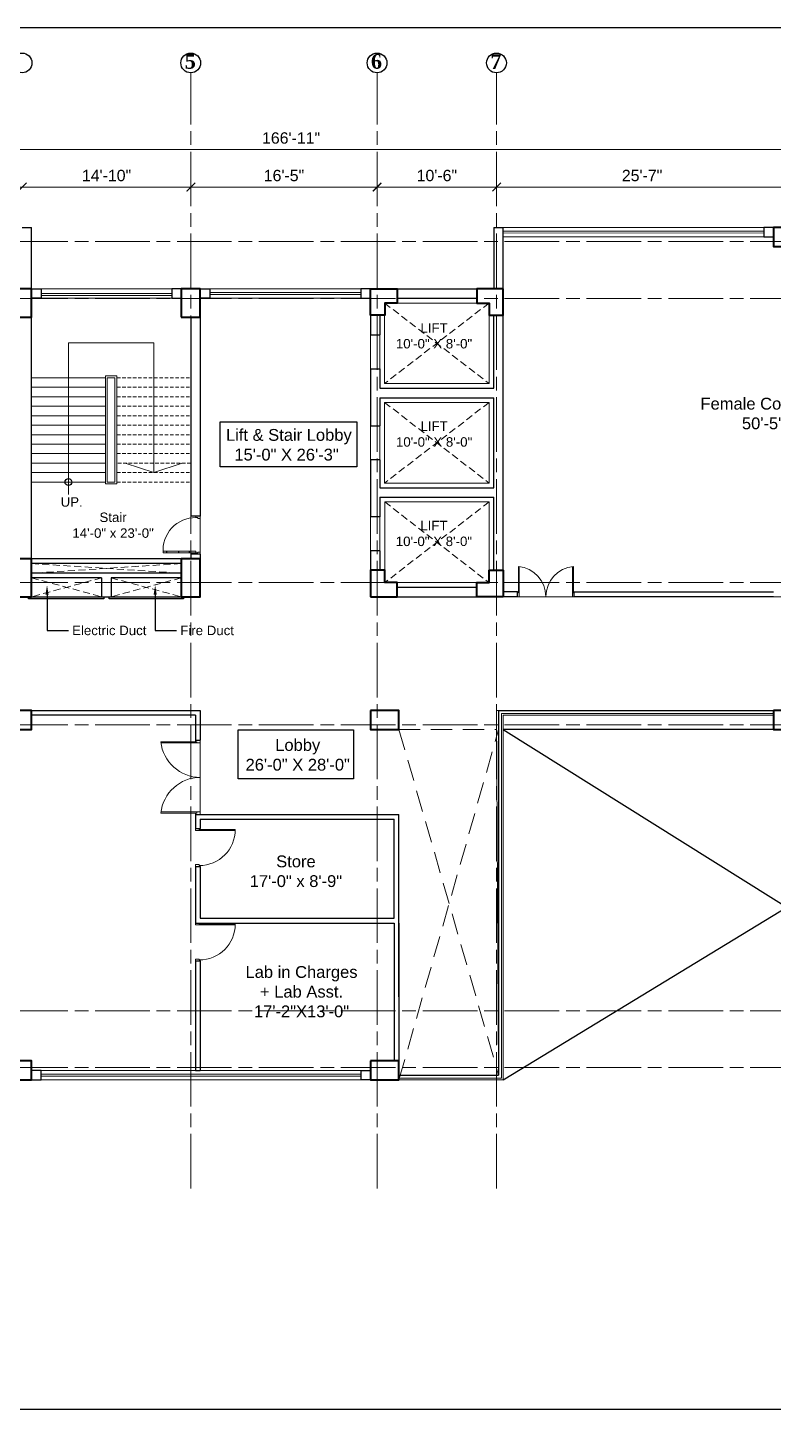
# Model space of a CAD drawing. Header units: inches. Extents: x -12 to 20935469, y -1604 to 24729220.
# Drawn here: x 20888702 to 20889489, y 24705706 to 24707164 of the extents above; entities that cross this region are included whole.
import ezdxf
from ezdxf import colors
from ezdxf.entities.mleader import LeaderData, LeaderLine
from ezdxf.math import Vec2, Vec3

# ---------------------------------------------------------------- set-up
doc = ezdxf.new("R2010")
doc.units = ezdxf.units.IN
doc.header["$LTSCALE"] = 0.03
doc.header["$MEASUREMENT"] = 0
doc.header["$PDMODE"] = 32
doc.header["$PDSIZE"] = 15
doc.linetypes.add('ACAD_ISO08W100', pattern=[36, 24, -3, 6, -3])
doc.linetypes.add('DASHED2', pattern=[0.375, 0.25, -0.125])
for name, color, linetype, lineweight in [('column', 1, 'Continuous', 40), ('Dim Line', 252, 'Continuous', 13), ('Door', 7, 'Continuous', 18), ('Dot', 253, 'Continuous', 0), ('Gas', 21, 'Continuous', 5), ('Grid Line', 252, 'Continuous', 18), ('Hatch', 253, 'Continuous', 15), ('Main Wall', 7, 'Continuous', 30), ('RAIL', 23, 'Continuous', 13), ('STAIR', 46, 'Continuous', 15), ('wind.', 150, 'Continuous', 20)]:
    doc.layers.add(name, color=color, linetype=linetype, lineweight=lineweight)
doc.layers.add('FUR', color=251, linetype='Continuous')
doc.layers.add('TEXT', color=7, linetype='Continuous')
doc.styles.add('2', font='swisscl.ttf')
doc.styles.add('RomanS', font='arial.ttf', dxfattribs={"height": 12})
doc.styles.get("Standard").update_dxf_attribs({"font": 'timesbd.ttf'})
doc.dimstyles.new('Aec_Arch_I', dxfattribs={"dimscale": 96, "dimtxt": 12, "dimasz": 0.09375, "dimexe": 0.125, "dimexo": 0.125, "dimgap": 0.0625, "dimtad": 1, "dimdec": 0, "dimzin": 3, "dimdsep": 46, "dimlunit": 4, "dimtxsty": 'RomanS', "dimblk1": 'ARCHTICK', "dimblk2": 'ARCHTICK', "dimsah": 1, "dimcen": 0.09375, "dimdle": 0.125, "dimadec": 0, "dimazin": 0, "dimtfac": 0.75, "dimtdec": 0, "dimtmove": 2, "dimatfit": 3, "dimldrblk": 'ARCHTICK', "dimfxl": 1, "dimfrac": 1, "dimtolj": 1, "dimtzin": 0, "dimarcsym": 0})

# ---------------------------------------------------------------- blocks, each defined once
blk = doc.blocks.new('_ArchTick')
at = {"color": 0, "linetype": 'ByBlock', "lineweight": 35, "const_width": 0.15}
blk.add_lwpolyline([(-0.5, -0.5), (0.5, 0.5)], dxfattribs=at)
blk = doc.blocks.new('*D8')
at = {"layer": 'Defpoints', "color": 0, "transparency": 16777216}
for p in [(20831396.3, 24724578.2), (20831666.3, 24724578.2), (20831666.3, 24724578.2)]:
    blk.add_point(p, dxfattribs=at)
at = {"layer": 'Dim Line', "color": 0, "lineweight": -2, "transparency": 16777216}
blk.add_line((20831384.3, 24724578.2), (20831678.3, 24724578.2), dxfattribs=at)
at = {"layer": 'Dim Line', "color": 0, "lineweight": -2, "transparency": 16777216, "xscale": 9, "yscale": 9, "zscale": 9, "rotation": 180}
blk.add_blockref('_ArchTick', (20831396.3, 24724578.2), dxfattribs=at)
at = {"layer": 'Dim Line', "color": 0, "lineweight": -2, "transparency": 16777216, "xscale": 9, "yscale": 9, "zscale": 9}
blk.add_blockref('_ArchTick', (20831666.3, 24724578.2), dxfattribs=at)
at = {"layer": 'Dim Line', "color": 0, "transparency": 16777216, "insert": (20831531.3, 24724590.3), "char_height": 12, "attachment_point": 5, "style": 'RomanS'}
blk.add_mtext('\\A1;22\'-6"', dxfattribs=at)
blk = doc.blocks.new('*D9')
at = {"layer": 'Defpoints', "color": 0, "transparency": 16777216}
for p in [(20831666.3, 24724578.2), (20831844.3, 24724578.2), (20831844.3, 24724578.2)]:
    blk.add_point(p, dxfattribs=at)
at = {"layer": 'Dim Line', "color": 0, "lineweight": -2, "transparency": 16777216}
blk.add_line((20831654.3, 24724578.2), (20831856.3, 24724578.2), dxfattribs=at)
at = {"layer": 'Dim Line', "color": 0, "lineweight": -2, "transparency": 16777216, "xscale": 9, "yscale": 9, "zscale": 9, "rotation": 180}
blk.add_blockref('_ArchTick', (20831666.3, 24724578.2), dxfattribs=at)
at = {"layer": 'Dim Line', "color": 0, "lineweight": -2, "transparency": 16777216, "xscale": 9, "yscale": 9, "zscale": 9}
blk.add_blockref('_ArchTick', (20831844.3, 24724578.2), dxfattribs=at)
at = {"layer": 'Dim Line', "color": 0, "transparency": 16777216, "insert": (20831755.3, 24724590.3), "char_height": 12, "attachment_point": 5, "style": 'RomanS'}
blk.add_mtext('\\A1;14\'-10"', dxfattribs=at)
blk = doc.blocks.new('*D21')
at = {"layer": 'Defpoints', "color": 0, "transparency": 16777216}
for p in [(20831844.3, 24724578.2), (20832040.8, 24724578.2), (20832040.8, 24724578.2)]:
    blk.add_point(p, dxfattribs=at)
at = {"layer": 'Dim Line', "color": 0, "lineweight": -2, "transparency": 16777216}
for p, q in [((20831832.3, 24724578.2), (20832052.8, 24724578.2)), ((20831844.3, 24724566.2), (20831844.3, 24724566.2)), ((20832040.8, 24724566.2), (20832040.8, 24724566.2))]:
    blk.add_line(p, q, dxfattribs=at)
at = {"layer": 'Dim Line', "color": 0, "lineweight": -2, "transparency": 16777216, "xscale": 9, "yscale": 9, "zscale": 9, "rotation": 180}
blk.add_blockref('_ArchTick', (20831844.3, 24724578.2), dxfattribs=at)
at = {"layer": 'Dim Line', "color": 0, "lineweight": -2, "transparency": 16777216, "xscale": 9, "yscale": 9, "zscale": 9}
blk.add_blockref('_ArchTick', (20832040.8, 24724578.2), dxfattribs=at)
at = {"layer": 'Dim Line', "color": 0, "transparency": 16777216, "insert": (20831942.5, 24724590.3), "char_height": 12, "attachment_point": 5, "style": 'RomanS'}
blk.add_mtext('\\A1;16\'-5"', dxfattribs=at)
blk = doc.blocks.new('*D22')
at = {"layer": 'Defpoints', "color": 0, "transparency": 16777216}
for p in [(20832040.8, 24724578.2), (20832166.8, 24724578.2), (20832166.8, 24724578.2)]:
    blk.add_point(p, dxfattribs=at)
at = {"layer": 'Dim Line', "color": 0, "lineweight": -2, "transparency": 16777216}
for p, q in [((20832028.8, 24724578.2), (20832178.8, 24724578.2)), ((20832040.8, 24724566.2), (20832040.8, 24724566.2)), ((20832166.8, 24724566.2), (20832166.8, 24724566.2))]:
    blk.add_line(p, q, dxfattribs=at)
at = {"layer": 'Dim Line', "color": 0, "lineweight": -2, "transparency": 16777216, "xscale": 9, "yscale": 9, "zscale": 9, "rotation": 180}
blk.add_blockref('_ArchTick', (20832040.8, 24724578.2), dxfattribs=at)
at = {"layer": 'Dim Line', "color": 0, "lineweight": -2, "transparency": 16777216, "xscale": 9, "yscale": 9, "zscale": 9}
blk.add_blockref('_ArchTick', (20832166.8, 24724578.2), dxfattribs=at)
at = {"layer": 'Dim Line', "color": 0, "transparency": 16777216, "insert": (20832103.8, 24724590.3), "char_height": 12, "attachment_point": 5, "style": 'RomanS'}
blk.add_mtext('\\A1;10\'-6"', dxfattribs=at)
blk = doc.blocks.new('*D23')
at = {"layer": 'Defpoints', "color": 0, "transparency": 16777216}
for p in [(20832166.8, 24724578.2), (20832473.8, 24724578.2), (20832473.8, 24724578.2)]:
    blk.add_point(p, dxfattribs=at)
at = {"layer": 'Dim Line', "color": 0, "lineweight": -2, "transparency": 16777216}
for p, q in [((20832154.8, 24724578.2), (20832485.8, 24724578.2)), ((20832166.8, 24724566.2), (20832166.8, 24724566.2)), ((20832473.8, 24724566.2), (20832473.8, 24724566.2))]:
    blk.add_line(p, q, dxfattribs=at)
at = {"layer": 'Dim Line', "color": 0, "lineweight": -2, "transparency": 16777216, "xscale": 9, "yscale": 9, "zscale": 9, "rotation": 180}
blk.add_blockref('_ArchTick', (20832166.8, 24724578.2), dxfattribs=at)
at = {"layer": 'Dim Line', "color": 0, "lineweight": -2, "transparency": 16777216, "xscale": 9, "yscale": 9, "zscale": 9}
blk.add_blockref('_ArchTick', (20832473.8, 24724578.2), dxfattribs=at)
at = {"layer": 'Dim Line', "color": 0, "transparency": 16777216, "insert": (20832320.3, 24724590.3), "char_height": 12, "attachment_point": 5, "style": 'RomanS'}
blk.add_mtext('\\A1;25\'-7"', dxfattribs=at)
blk = doc.blocks.new('*D13')
at = {"layer": 'Defpoints', "color": 0, "transparency": 16777216}
for p in [(20830948.3, 24724610.7), (20832951.8, 24724617.8), (20832951.8, 24724610.7)]:
    blk.add_point(p, dxfattribs=at)
at = {"layer": 'Dim Line', "color": 0, "lineweight": -2, "transparency": 16777216}
for p, q in [((20830948.3, 24724622.7), (20830948.3, 24724629.8)), ((20832951.8, 24724622.7), (20832951.8, 24724629.8)), ((20830936.3, 24724617.8), (20832963.8, 24724617.8))]:
    blk.add_line(p, q, dxfattribs=at)
at = {"layer": 'Dim Line', "color": 0, "lineweight": -2, "transparency": 16777216, "xscale": 9, "yscale": 9, "zscale": 9, "rotation": 180}
blk.add_blockref('_ArchTick', (20830948.3, 24724617.8), dxfattribs=at)
at = {"layer": 'Dim Line', "color": 0, "lineweight": -2, "transparency": 16777216, "xscale": 9, "yscale": 9, "zscale": 9}
blk.add_blockref('_ArchTick', (20832951.8, 24724617.8), dxfattribs=at)
at = {"layer": 'Dim Line', "color": 0, "transparency": 16777216, "insert": (20831950, 24724629.9), "char_height": 12, "attachment_point": 5, "style": 'RomanS'}
blk.add_mtext('\\A1;166\'-11"', dxfattribs=at)
blk = doc.blocks.new('A$C36295410')
at = {"layer": 'Door'}
for p, q in [((1, 4), (1, 32)), ((2, 0), (2, 32)), ((58, 0), (58, 32)), ((59, 4), (59, 32)), ((1, 5), (0, 5)), ((2, 4), (1, 4)), ((58, 4), (59, 4)), ((59, 5), (60, 5)), ((2, 0), (0, 0)), ((58, 0), (60, 0))]:
    blk.add_line(p, q, dxfattribs=at)
for centre, start, end in [((-2.5, -0.3), 0.5906, 83.7783), ((62.5, -0.3), 96.2217, 179.4094)]:
    blk.add_arc(centre, 32.5, start, end, dxfattribs=at)
blk = doc.blocks.new('Door_45')
at = {"layer": 'Door'}
for p, q in [((1.5, 5), (1.5, 44)), ((1.5, 40), (2.2, 40)), ((2.2, 40), (2.2, 39.5)), ((2.2, 39.5), (2.7, 39.5)), ((2.7, 39.5), (2.7, 40)), ((2.7, 40), (3.5, 40)), ((3.5, 44), (3.5, 5)), ((1.5, 25.8), (2.2, 25.8)), ((2.2, 25.8), (2.2, 25.3)), ((2.2, 25.3), (2.7, 25.3)), ((2.7, 25.8), (3.5, 25.8)), ((2.7, 25.3), (2.7, 25.8)), ((0, 0), (0, 5)), ((0, 5), (1.5, 5)), ((1.5, 12.6), (2.2, 12.6)), ((3.5, 5), (1.5, 5)), ((1.5, 5), (1.5, 3)), ((1.5, 3), (2.5, 3)), ((2.2, 12.6), (2.2, 13.1)), ((2.2, 13.1), (2.7, 13.1)), ((2.5, 3), (2.5, 0)), ((2.7, 13.1), (2.7, 12.6)), ((2.7, 12.6), (3.5, 12.6)), ((42.5, 3), (42.5, 0)), ((43.5, 3), (42.5, 3)), ((45, 5), (43.5, 5)), ((43.5, 5), (43.5, 3)), ((45, 0), (45, 5)), ((2.5, 0), (0, 0)), ((42.5, 0), (45, 0))]:
    blk.add_line(p, q, dxfattribs=at)
blk.add_arc((4.7, 5.3), 38.8, 359.6233, 94.6685, dxfattribs=at)
blk = doc.blocks.new('$D40')
at = {"layer": 'Door'}
for p, q in [((1, 4), (1, 42)), ((2, 0), (2, 42)), ((1, 5), (0, 5)), ((2, 0), (0, 0)), ((2, 4), (1, 4)), ((39, 4), (38, 4)), ((38, 4), (38, 0)), ((40, 0), (38, 0)), ((40, 5), (39, 5)), ((39, 5), (39, 4))]:
    blk.add_line(p, q, dxfattribs=at)
blk.add_arc((1, 4), 38, 0, 90, dxfattribs=at)
blk = doc.blocks.new('fff')
at = {"layer": 'Grid Line', "color": 252, "linetype": 'ACAD_ISO08W100', "lineweight": 9, "ltscale": 80, "true_color": 0x939598}
for p, q in [((20831844.3, 24723521.1), (20831844.3, 24724698.8)), ((20832040.8, 24723521.1), (20832040.8, 24724698.8)), ((20832166.8, 24723521.1), (20832166.8, 24724698.8)), ((20833096.9, 24724520.6), (20830726.1, 24724520.6)), ((20833096.9, 24724460.6), (20830726.1, 24724460.6)), ((20833096.9, 24724160.7), (20830726.1, 24724160.7)), ((20833096.9, 24724010.7), (20830726.1, 24724010.7)), ((20833096.9, 24723708.7), (20830726.1, 24723708.7)), ((20833096.9, 24723648.8), (20830726.1, 24723648.8))]:
    blk.add_line(p, q, dxfattribs=at)
at = {"layer": 'Dim Line'}
for base, p1, p2, picture, middle in [((20832951.7523, 24724617.8128), (20830948.3088, 24724610.7482), (20832951.7523, 24724610.7482), '*D13', (20831950.0306, 24724629.9397)), ((20831666.3, 24724578.2), (20831396.3, 24724578.2), (20831666.3, 24724578.2), '*D8', (20831531.3, 24724590.3)), ((20831844.3, 24724578.2), (20831666.3, 24724578.2), (20831844.3, 24724578.2), '*D9', (20831755.3, 24724590.3)), ((20832040.7792, 24724578.1666), (20831844.25, 24724578.1666), (20832040.7792, 24724578.1666), '*D21', (20831942.5146, 24724590.2934)), ((20832166.8, 24724578.2), (20832040.8, 24724578.2), (20832166.8, 24724578.2), '*D22', (20832103.8, 24724590.3)), ((20832473.8, 24724578.2), (20832166.8, 24724578.2), (20832473.8, 24724578.2), '*D23', (20832320.3, 24724590.3))]:
    dim = blk.add_linear_dim(base=base, p1=p1, p2=p2, dimstyle='Aec_Arch_I', dxfattribs=at)
    dim.commit()
    dim.dimension.update_dxf_attribs({"geometry": picture, "text_midpoint": middle})

msp = doc.modelspace()

# ---------------------------------------------------------------- linework, layer by layer
for p, q in [((20889198.7, 24706443.2), (20889488.6, 24706443.3)), ((20889198.7, 24706443.2), (20889198.7, 24706058.3)), ((20889203.7, 24706423.3), (20889793.6, 24706053.3)), ((20889488.6, 24706423.3), (20889203.7, 24706423.3)), ((20889203.7, 24706053.3), (20889793.6, 24706413.3)), ((20889093.6, 24706058.3), (20889198.7, 24706058.3))]:
    msp.add_line(p, q)
for points in [[(20888904.8, 24706748.1), (20889049, 24706748.1), (20889049, 24706700.4), (20888904.8, 24706700.4)], [(20888702.9, 24706563.3), (20888782.2, 24706563.3), (20888782.2, 24706561.3), (20888702.9, 24706561.3)], [(20888787.9, 24706563.3), (20888866.2, 24706563.3), (20888866.2, 24706561.3), (20888787.9, 24706561.3)], [(20888924, 24706422.8), (20889045.6, 24706422.8), (20889045.6, 24706371.3), (20888924, 24706371.3)]]:
    msp.add_lwpolyline(points, close=True)
msp.add_circle((20888744.9, 24706684.4), 3.61)
at = {"layer": 'column', "lineweight": 40, "ltscale": 20}
for points in [[(20889488.6, 24706953.2), (20889488.6, 24706933.2), (20889518.6, 24706933.2), (20889518.6, 24706953.2)], [(20888686, 24706858.4), (20888706, 24706858.4), (20888706, 24706888.4), (20888686, 24706888.4)], [(20888863.9, 24706858.4), (20888883.9, 24706858.4), (20888883.9, 24706888.4), (20888863.9, 24706888.4)], [(20888686, 24706563.3), (20888706, 24706563.3), (20888706, 24706603.3), (20888686, 24706603.3)], [(20888863.9, 24706563.3), (20888883.9, 24706563.3), (20888883.9, 24706603.3), (20888863.9, 24706603.3)], [(20888676, 24706443.3), (20888676, 24706423.3), (20888706, 24706423.3), (20888706, 24706443.3)], [(20889063.6, 24706443.3), (20889063.6, 24706423.3), (20889093.6, 24706423.3), (20889093.6, 24706443.3)], [(20889488.6, 24706443.3), (20889488.6, 24706423.3), (20889518.6, 24706423.3), (20889518.6, 24706443.3)], [(20888676, 24706073.3), (20888676, 24706053.3), (20888706, 24706053.3), (20888706, 24706073.3)], [(20889063.6, 24706073.3), (20889063.6, 24706053.3), (20889093.6, 24706053.3), (20889093.6, 24706073.3)]]:
    msp.add_lwpolyline(points, close=True, dxfattribs=at)
for points in [[(20889063.6, 24706888.4), (20889091.6, 24706888.4), (20889091.6, 24706873.4), (20889078.6, 24706873.4), (20889078.6, 24706860.4), (20889063.6, 24706860.4), (20889063.6, 24706888.4)], [(20889203.6, 24706888.4), (20889175.6, 24706888.4), (20889175.6, 24706873.4), (20889188.6, 24706873.4), (20889188.6, 24706860.4), (20889203.6, 24706860.4), (20889203.6, 24706888.4)], [(20889063.6, 24706563.3), (20889091.6, 24706563.3), (20889091.6, 24706578.3), (20889078.6, 24706578.3), (20889078.6, 24706591.3), (20889063.6, 24706591.3), (20889063.6, 24706563.3)], [(20889203.6, 24706563.3), (20889175.6, 24706563.3), (20889175.6, 24706578.3), (20889188.6, 24706578.3), (20889188.6, 24706591.3), (20889203.6, 24706591.3), (20889203.6, 24706563.3)]]:
    msp.add_lwpolyline(points, dxfattribs=at)
at = {"layer": 'Defpoints'}
msp.add_lwpolyline([(20887723.5, 24707164.1), (20890162.3, 24707164.1), (20890162.3, 24705705.5), (20887723.5, 24705705.5)], close=True, dxfattribs=at)
at = {"layer": 'Door'}
for p, q in [((20888880.2, 24706410.3), (20888842.4, 24706410.3)), ((20888884, 24706409), (20888842.4, 24706409)), ((20888878.9, 24706410.3), (20888878.9, 24706411.6)), ((20888880.2, 24706409), (20888880.2, 24706410.3)), ((20888884, 24706409), (20888884, 24706411.6)), ((20888884, 24706336.2), (20888842.4, 24706336.2)), ((20888880.2, 24706336.2), (20888880.2, 24706334.9)), ((20888884, 24706336.2), (20888884, 24706333.6)), ((20888880.2, 24706334.9), (20888842.4, 24706334.9)), ((20888878.9, 24706334.9), (20888878.9, 24706333.6))]:
    msp.add_line(p, q, dxfattribs=at)
for centre, start, end in [((20888884.4, 24706414.9), 186.2217, 269.4094), ((20888884.4, 24706330.4), 90.5906, 173.7783)]:
    msp.add_arc(centre, 42.3, start, end, dxfattribs=at)
at = {"layer": 'Dot', "linetype": 'DASHED2', "lineweight": 0, "ltscale": 1000}
for p, q in [((20888706, 24706598.3), (20888863.9, 24706588.3)), ((20888863.9, 24706598.3), (20888706, 24706588.3)), ((20888779.9, 24706583.3), (20888706, 24706563.3)), ((20888706, 24706583.3), (20888779.9, 24706563.3)), ((20888789.9, 24706583.3), (20888863.9, 24706563.3)), ((20888863.9, 24706583.3), (20888789.9, 24706563.3))]:
    msp.add_line(p, q, dxfattribs=at)
at = {"layer": 'Dot', "color": 0, "linetype": 'DASHED2', "lineweight": 20, "ltscale": 3000}
for p, q in [((20889093.6, 24706423.3), (20889198.7, 24706058.3)), ((20889093.6, 24706423.3), (20889196.6, 24706423.3)), ((20889093.6, 24706053.3), (20889198.7, 24706423.1))]:
    msp.add_line(p, q, dxfattribs=at)
at = {"layer": 'Dot', "linetype": 'DASHED2', "lineweight": 0, "ltscale": 1000}
for points in [[(20889078.5, 24706873.4), (20889188.6, 24706788.4), (20889188.6, 24706873.4), (20889078.5, 24706788.4)], [(20889078.5, 24706768.4), (20889188.6, 24706683.4), (20889188.6, 24706768.4), (20889078.5, 24706683.4)], [(20889078.6, 24706663.4), (20889188.7, 24706578.2), (20889188.7, 24706663.4), (20889078.6, 24706578.2)]]:
    msp.add_lwpolyline(points, dxfattribs=at)
at = {"layer": 'Gas', "color": 0, "lineweight": 5}
for points in [[(20889078.5, 24706788.4), (20889188.6, 24706788.4), (20889188.6, 24706873.4), (20889078.5, 24706873.4)], [(20888795.9, 24706682.4), (20888783.9, 24706682.4), (20888783.9, 24706796.4), (20888795.9, 24706796.4)], [(20888793.9, 24706684.4), (20888785.9, 24706684.4), (20888785.9, 24706794.4), (20888793.9, 24706794.4)], [(20889078.5, 24706683.4), (20889188.6, 24706683.4), (20889188.6, 24706768.4), (20889078.5, 24706768.4)], [(20889078.6, 24706578.2), (20889188.7, 24706578.2), (20889188.7, 24706663.4), (20889078.6, 24706663.4)]]:
    msp.add_lwpolyline(points, close=True, dxfattribs=at)
at = {"layer": 'Hatch', "lineweight": 0}
msp.add_lwpolyline([(20889897.5, 24706563.4), (20889063.6, 24706563.4), (20889063.6, 24706878.2), (20888883.9, 24706878.4), (20888883.9, 24706563.3), (20888062, 24706563.5), (20888062, 24706443.4), (20888883.9, 24706443.4), (20888883.9, 24706333.6), (20889093.6, 24706333.6), (20889093.6, 24706073.3), (20889093.6, 24706058.4), (20889095, 24706058.4), (20889198.7, 24706058.4), (20889196.5, 24706443.4), (20889897.5, 24706443.4)], close=True, dxfattribs=at)
at = {"layer": 'Main Wall', "lineweight": 30}
for p, q in [((20888696, 24706953.2), (20888706, 24706953.2)), ((20888706, 24706888.4), (20888706, 24706953.2)), ((20889193.6, 24706953.2), (20889203.6, 24706953.2)), ((20889193.6, 24706953.2), (20889193.6, 24706888.4)), ((20889203.6, 24706591.3), (20889203.6, 24706953.2)), ((20889488.5, 24706953.2), (20889478.5, 24706953.2)), ((20889478.5, 24706953.2), (20889478.5, 24706943.2)), ((20889478.5, 24706943.2), (20889488.5, 24706943.2)), ((20888706, 24706603.3), (20888706, 24706878.4)), ((20889091.6, 24706888.4), (20889175.6, 24706888.4)), ((20889091.6, 24706878.4), (20889175.6, 24706878.4)), ((20888873.9, 24706858.4), (20888873.9, 24706648.3)), ((20888883.9, 24706858.4), (20888883.9, 24706648.3)), ((20889063.6, 24706839.9), (20889073.6, 24706839.9)), ((20889063.6, 24706803.9), (20889073.6, 24706803.9)), ((20889073.6, 24706783.4), (20889193.6, 24706783.4)), ((20889073.6, 24706773.4), (20889193.6, 24706773.4)), ((20889063.6, 24706743.9), (20889073.6, 24706743.9)), ((20889073.6, 24706707.9), (20889063.6, 24706707.9)), ((20889073.6, 24706678.4), (20889193.6, 24706678.4)), ((20889073.6, 24706668.4), (20889193.6, 24706668.4)), ((20888883.9, 24706648.3), (20888873.9, 24706648.3)), ((20889073.6, 24706647.8), (20889063.6, 24706647.8)), ((20888863.9, 24706603.3), (20888706, 24706603.3)), ((20888863.9, 24706598.3), (20888706, 24706598.3)), ((20888873.9, 24706608.3), (20888873.9, 24706603.3)), ((20888883.9, 24706608.3), (20888873.9, 24706608.3)), ((20888883.9, 24706608.3), (20888883.9, 24706603.3)), ((20889073.6, 24706611.8), (20889063.6, 24706611.8)), ((20888863.9, 24706588.3), (20888706, 24706588.3)), ((20888779.9, 24706583.3), (20888706, 24706583.3)), ((20888779.9, 24706583.3), (20888779.9, 24706563.3)), ((20888863.9, 24706583.3), (20888789.9, 24706583.3)), ((20888789.9, 24706583.3), (20888789.9, 24706563.3)), ((20888779.9, 24706563.3), (20888789.9, 24706563.3)), ((20889091.6, 24706563.3), (20889175.6, 24706563.3)), ((20889218.6, 24706568.4), (20889203.6, 24706568.4)), ((20889218.6, 24706563.4), (20889203.6, 24706563.4)), ((20889218.6, 24706563.4), (20889218.6, 24706568.4)), ((20889488.6, 24706568.3), (20889278.6, 24706568.3)), ((20889278.6, 24706563.3), (20889278.6, 24706568.3)), ((20889488.6, 24706563.3), (20889278.6, 24706563.3)), ((20888706, 24706443.3), (20888883.9, 24706443.3)), ((20888878.9, 24706438.3), (20888706, 24706438.3)), ((20888878.9, 24706438.3), (20888878.9, 24706411.8)), ((20888883.9, 24706443.3), (20888883.9, 24706411.8)), ((20888878.9, 24706411.8), (20888883.9, 24706411.8)), ((20888878.9, 24706333.6), (20889093.6, 24706333.6)), ((20888878.9, 24706333.6), (20888878.9, 24706318.6)), ((20888883.9, 24706328.6), (20889088.6, 24706328.6)), ((20888883.9, 24706328.6), (20888883.9, 24706318.6)), ((20889088.6, 24706223.9), (20889088.6, 24706328.6)), ((20889093.6, 24706140.9), (20889093.6, 24706333.6)), ((20889093.6, 24706223.9), (20889093.6, 24706333.6)), ((20888878.9, 24706318.6), (20888883.9, 24706318.6)), ((20888878.9, 24706278.6), (20888883.9, 24706278.6)), ((20888878.9, 24706278.6), (20888878.9, 24706218.9)), ((20888883.9, 24706278.6), (20888883.9, 24706223.9)), ((20888878.9, 24706218.9), (20889088.7, 24706218.9)), ((20888883.9, 24706223.9), (20889088.6, 24706223.9)), ((20889088.7, 24706218.9), (20889088.7, 24706073.3)), ((20889093.6, 24706218.9), (20889093.6, 24706223.9)), ((20889093.6, 24706218.9), (20889093.6, 24706073.3)), ((20888878.9, 24706178.9), (20888883.9, 24706178.9)), ((20888878.9, 24706178.9), (20888878.9, 24706063.3)), ((20888883.9, 24706178.9), (20888883.9, 24706063.3)), ((20888878.9, 24706063.3), (20888883.9, 24706063.3))]:
    msp.add_line(p, q, dxfattribs=at)
for points in [[(20888706, 24706888.4), (20888716, 24706888.4), (20888716, 24706878.4), (20888706, 24706878.4)], [(20888863.9, 24706888.4), (20888853.9, 24706888.4), (20888853.9, 24706878.4), (20888863.9, 24706878.4)], [(20888883.9, 24706888.4), (20888893.9, 24706888.4), (20888893.9, 24706878.4), (20888883.9, 24706878.4)], [(20889063.5, 24706888.4), (20889053.5, 24706888.4), (20889053.5, 24706878.4), (20889063.5, 24706878.4)], [(20889063.6, 24706860.4), (20889063.6, 24706839.9)], [(20889073.6, 24706860.4), (20889073.6, 24706839.9)], [(20889193.6, 24706783.4), (20889193.6, 24706860.4)], [(20889063.6, 24706803.9), (20889063.6, 24706743.9)], [(20889073.6, 24706803.9), (20889073.6, 24706783.4)], [(20889073.6, 24706773.4), (20889073.6, 24706743.9)], [(20889193.6, 24706678.4), (20889193.6, 24706773.4)], [(20889063.6, 24706707.9), (20889063.6, 24706647.8)], [(20889073.6, 24706707.9), (20889073.6, 24706678.4)], [(20889073.6, 24706668.4), (20889073.6, 24706647.8)], [(20889193.6, 24706591.3), (20889193.6, 24706668.4)], [(20889063.6, 24706611.8), (20889063.6, 24706591.3), (20889063.6, 24706591.3)], [(20889073.6, 24706611.8), (20889073.6, 24706591.3)], [(20889091.6, 24706573.3), (20889175.6, 24706573.3)], [(20888706, 24706053.3), (20888716, 24706053.3), (20888716, 24706063.3), (20888706, 24706063.3)], [(20889063.6, 24706053.3), (20889053.6, 24706053.3), (20889053.6, 24706063.3), (20889063.6, 24706063.3)]]:
    msp.add_lwpolyline(points, dxfattribs=at)
at = {"layer": 'Main Wall', "lineweight": 13}
for points in [[(20889063.6, 24706803.9), (20889073.6, 24706803.9), (20889073.6, 24706839.9), (20889063.6, 24706839.9)], [(20889063.6, 24706707.9), (20889073.6, 24706707.9), (20889073.6, 24706743.9), (20889063.6, 24706743.9)], [(20889063.6, 24706611.8), (20889073.6, 24706611.8), (20889073.6, 24706647.8), (20889063.6, 24706647.8)]]:
    msp.add_lwpolyline(points, close=True, dxfattribs=at)
at = {"layer": 'RAIL', "lineweight": 9}
for p, q in [((20888744.9, 24706671.2), (20888744.9, 24706831.4)), ((20888744.9, 24706831.4), (20888834.9, 24706831.4)), ((20888834.9, 24706831.4), (20888834.9, 24706694.4)), ((20888804.9, 24706704.4), (20888834.9, 24706694.4)), ((20888834.9, 24706694.4), (20888864.9, 24706704.4))]:
    msp.add_line(p, q, dxfattribs=at)
at = {"layer": 'STAIR', "color": 32, "lineweight": 5}
for p, q in [((20888706, 24706794.4), (20888783.9, 24706794.4)), ((20888706, 24706784.4), (20888783.9, 24706784.4)), ((20888706, 24706774.4), (20888783.9, 24706774.4)), ((20888706, 24706764.4), (20888783.9, 24706764.4)), ((20888706, 24706754.4), (20888783.9, 24706754.4)), ((20888706, 24706744.4), (20888783.9, 24706744.4)), ((20888706, 24706734.4), (20888783.9, 24706734.4)), ((20888706, 24706724.4), (20888783.9, 24706724.4)), ((20888706, 24706714.4), (20888783.9, 24706714.4)), ((20888706, 24706704.4), (20888783.9, 24706704.4)), ((20888706, 24706694.4), (20888783.9, 24706694.4)), ((20888706, 24706684.4), (20888783.9, 24706684.4))]:
    msp.add_line(p, q, dxfattribs=at)
at = {"layer": 'STAIR', "color": 32, "linetype": 'DASHED2', "lineweight": 5, "ltscale": 500}
for p, q in [((20888795.9, 24706794.4), (20888873.9, 24706794.4)), ((20888795.9, 24706784.4), (20888873.9, 24706784.4)), ((20888795.9, 24706774.4), (20888873.9, 24706774.4)), ((20888795.9, 24706764.4), (20888873.9, 24706764.4)), ((20888795.9, 24706754.4), (20888873.9, 24706754.4)), ((20888795.9, 24706744.4), (20888873.9, 24706744.4)), ((20888795.9, 24706734.4), (20888873.9, 24706734.4)), ((20888795.9, 24706724.4), (20888873.9, 24706724.4)), ((20888795.9, 24706714.4), (20888873.9, 24706714.4)), ((20888873.9, 24706704.4), (20888795.9, 24706704.4)), ((20888813.9, 24706704.4), (20888873.9, 24706704.4)), ((20888795.9, 24706694.4), (20888873.9, 24706694.4)), ((20888795.9, 24706684.4), (20888873.9, 24706684.4))]:
    msp.add_line(p, q, dxfattribs=at)
at = {"layer": 'TEXT'}
for centre in [(20888696, 24707126.8), (20888873.9, 24707126.8), (20889070.5, 24707126.8), (20889196.5, 24707126.8)]:
    msp.add_circle(centre, 10.4, dxfattribs=at)
at = {"layer": 'wind.'}
for p, q in [((20889478.5, 24706953.2), (20889203.5, 24706953.2)), ((20889203.5, 24706949.2), (20889478.5, 24706949.3)), ((20889203.5, 24706947.2), (20889478.5, 24706947.3)), ((20889478.5, 24706943.2), (20889203.5, 24706943.2)), ((20888716, 24706888.4), (20888853.9, 24706888.4)), ((20888716, 24706883.4), (20888853.9, 24706883.4)), ((20888716, 24706881.4), (20888853.9, 24706881.4)), ((20888716, 24706878.4), (20888853.9, 24706878.4)), ((20889053.6, 24706063.3), (20888716, 24706063.3)), ((20889053.6, 24706059.3), (20888716, 24706059.3)), ((20889053.6, 24706057.3), (20888716, 24706057.3)), ((20889053.6, 24706053.3), (20888716, 24706053.3))]:
    msp.add_line(p, q, dxfattribs=at)
at = {"layer": 'wind.', "lineweight": 5}
for p, q in [((20888893.9, 24706888.4), (20889053.5, 24706888.4)), ((20888893.9, 24706884.4), (20889053.5, 24706884.4)), ((20888893.9, 24706882.4), (20889053.5, 24706882.4)), ((20888893.9, 24706878.4), (20889063.5, 24706878.4)), ((20889201.7, 24706440.2), (20889488.6, 24706440.2)), ((20889201.7, 24706440.2), (20889201.7, 24706055.3)), ((20889203.7, 24706438.2), (20889488.6, 24706438.3)), ((20889203.7, 24706438.2), (20889203.7, 24706053.3)), ((20889093.6, 24706055.3), (20889201.7, 24706055.3)), ((20889093.6, 24706053.3), (20889203.7, 24706053.3))]:
    msp.add_line(p, q, dxfattribs=at)

# ---------------------------------------------------------------- block references
at = {"layer": 'Door', "color": 250, "ltscale": 20, "xscale": 0.8888888888759539, "yscale": 0.8888888888759539, "zscale": 0.8888888888759539, "rotation": 90.00000000000001}
msp.add_blockref('Door_45', (20888883.9, 24706608.3), dxfattribs=at)
at = {"layer": 'FUR'}
msp.add_blockref('A$C36295410', (20889218.6, 24706563.4), dxfattribs=at)
at = {"layer": 'Hatch', "lineweight": 0}
msp.add_blockref('fff', (57029.8, -17582.4), dxfattribs=at)
at = {"layer": 'Main Wall', "rotation": 270}
for p in [(20888878.9, 24706318.6), (20888878.9, 24706218.9)]:
    msp.add_blockref('$D40', p, dxfattribs=at)

# ---------------------------------------------------------------- texts
at = {"layer": 'TEXT', "char_height": 15.44, "width": 227.458, "attachment_point": 8, "rotation": 0}
for s, insert in [('\\A1;5', (20888873.4, 24707120.5)), ('\\A1;6', (20889069.9, 24707120.5)), ('\\A1;7', (20889195.9, 24707120.5))]:
    msp.add_mtext(s, dxfattribs=dict(at, insert=insert))
at = {"layer": 'TEXT', "color": 30, "lineweight": 5, "ltscale": 20, "attachment_point": 2, "style": '2'}
for s, width, gutter_width, insert, char_height in [('\\pxsm1;{\\fArial|b0|i0|c0|p34;\\C0;LIFT\\P10\'-0" X 8\'-0" }', 235.592, 0.75, (20889130.6, 24706852.1), 10), ('\\pxsm1;{\\fArial|b0|i0|c0|p34;\\C0;Female Common Room\\P\\pqc;50\'-5"x31\'-3"}', 231.619, 0.5, (20889504.2, 24706773.4), 12.476), ('\\pxsm1;{\\fArial|b0|i0|c0|p34;\\C0;LIFT\\P10\'-0" X 8\'-0" }', 235.592, 0.75, (20889130.7, 24706748.4), 10), ('\\pxsm1,qc;{\\fArial|b0|i0|c0|p34;\\C0; Lift & Stair Lobby\\P15\'-0" X 26\'-3" }', 146.388, 0.75, (20888975, 24706740.4), 12.476), ('{\\fArial|b0|i0|c0|p34;\\C0;UP.}', 104.76, 0.5, (20888748.3, 24706668.4), 10), ('\\pxsm1;{\\fArial|b0|i0|c0|p34;\\C0;Stair\\P14\'-0" x 23\'-0"  }', 114.807, 0.282, (20888792, 24706652.2), 10), ('\\pxsm1;{\\fArial|b0|i0|c0|p34;\\C0;LIFT\\P10\'-0" X 8\'-0" }', 235.592, 0.75, (20889130.5, 24706643.5), 10), ('\\pxsm1,qc;{\\fArial|b0|i0|c0|p34;\\C0;Lobby\\P26\'-0" X 28\'-0" }', 146.388, 0.75, (20888986.8, 24706413.1), 12.476), ('\\pxsm1;{\\fArial|b0|i0|c0|p34;\\C0;Store\\P17\'-0" x 8\'-9" }', 128.184, 0.75, (20888984.9, 24706290.2), 12.476), ('{\\fArial|b0|i0|c0|p34;\\C0;Lab in Charges + Lab Asst. \\P17\'-2"X13\'-0"}', 122.533, 0.5, (20888990.8, 24706173.5), 12.476)]:
    msp.add_mtext_dynamic_manual_height_columns(s, width=width, gutter_width=gutter_width, heights=[0], dxfattribs=dict(at, insert=insert, char_height=char_height))

# ---------------------------------------------------------------- leaders
at = {"layer": 'TEXT', "lineweight": 5, "ltscale": 20}
ml = msp.add_multileader_mtext('Standard', dxfattribs=at)
ml.set_content('{\\fArial|b0|i0|c0|p34; Electric Duct}', color=256)
ml.set_leader_properties()
ml.build(insert=Vec2(0, 0))
ml.multileader.update_dxf_attribs({"text_right_attachment_type": 6, "dogleg_length": 0.36, "arrow_head_size": 10})
ctx = ml.context
ctx.base_point, ctx.char_height, ctx.arrow_head_size, ctx.landing_gap_size, ctx.plane_origin = Vec3(20888744.8, 24706527.8), 10, 10, 0.09, Vec3(20888722.3, 24706575.6)
ctx.right_attachment = 6
notes = []
notes.append((ctx, [(0, (1, 1, 0), (20888722.3, 24706527.8), (1, 0), 22.5, [(0, [(20888722.3, 24706575.6)], 0, [])])]))
ctx.mtext.insert, ctx.mtext.width, ctx.mtext.defined_height, ctx.mtext.flow_direction = Vec3(20888744.9, 24706532.8), 232.704, 29.8, 5
ml = msp.add_multileader_mtext('Standard', dxfattribs=at)
ml.set_content('{\\fArial|b0|i0|c0|p34; Fire Duct}', color=256)
ml.set_leader_properties()
ml.build(insert=Vec2(0, 0))
ml.multileader.update_dxf_attribs({"text_right_attachment_type": 6, "dogleg_length": 0.36, "arrow_head_size": 10})
ctx = ml.context
ctx.base_point, ctx.char_height, ctx.arrow_head_size, ctx.landing_gap_size, ctx.plane_origin = Vec3(20888858.9, 24706527.8), 10, 10, 0.09, Vec3(20888836.4, 24706575.6)
ctx.right_attachment = 6
notes.append((ctx, [(0, (1, 1, 0), (20888836.4, 24706527.8), (1, 0), 22.5, [(0, [(20888836.4, 24706575.6)], 0, [])])]))
ctx.mtext.insert, ctx.mtext.width, ctx.mtext.defined_height, ctx.mtext.flow_direction = Vec3(20888859, 24706532.8), 232.704, 29.8, 5
for ctx, leaders in notes:
    for number, flags, end, landing, length, lines in leaders:
        leader = LeaderData()
        leader.index, (leader.has_last_leader_line, leader.has_dogleg_vector, leader.attachment_direction) = number, flags
        leader.last_leader_point, leader.dogleg_vector, leader.dogleg_length = Vec3(end), Vec3(landing), length
        for number, points, colour, breaks in lines:
            line = LeaderLine()
            line.index, line.vertices, line.color, line.breaks = number, Vec3.list(points), colors.encode_raw_color(colour), breaks
            leader.lines.append(line)
        ctx.leaders.append(leader)

doc.saveas('drawing.dxf')
